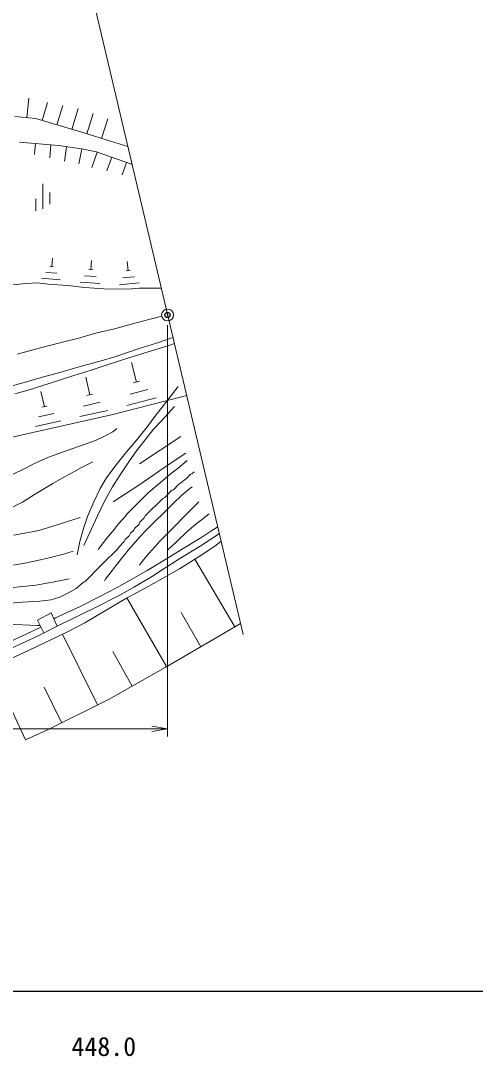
# Model space of a CAD drawing. Units: millimetres, scale not verified. Extents: x 40000 to 680000, y 20000 to 380000.
# Drawn here: x 507990 to 551801, y 198715 to 298546 of the extents above; entities that cross this region are included whole.
import ezdxf
from ezdxf.enums import TextEntityAlignment as Align

# ---------------------------------------------------------------- set-up
doc = ezdxf.new("R2010")
doc.units = ezdxf.units.MM
doc.header["$LTSCALE"] = 1000
doc.header["$PDMODE"] = 32
doc.header["$PDSIZE"] = 500
doc.linetypes.add('CHAIN', pattern=[18.5, 12, -1.5, 3.5, -1.5])
for name, color, linetype, lineweight in [('M-BMK', 2, 'CHAIN', 13), ('M-TTL-BAND', 7, 'Continuous', 25), ('M-WORK', 1, 'Continuous', 13)]:
    doc.layers.add(name, color=color, linetype=linetype, lineweight=lineweight)
doc.layers.add('M-OTRS', color=6, linetype='Continuous')
doc.styles.add('ＭＳ ゴシック', font='')
doc.styles.get('ＭＳ ゴシック').set_extended_font_data('MS Gothic')

# ---------------------------------------------------------------- blocks, each defined once
blk = doc.blocks.new('open_arrow')
at = {"color": 0, "linetype": 'Continuous', "lineweight": -2}
blk.add_lwpolyline([(7.5, 1.25), (0, 0), (7.5, -1.25)], dxfattribs=at)

msp = doc.modelspace()

# ---------------------------------------------------------------- linework, layer by layer
at = {"layer": 'M-BMK'}
msp.add_lwpolyline([(507660, 266405), (509908, 267014), (511769, 267499), (513466, 267918), (515328, 268443), (517028, 268849), (518987, 269394), (520582, 269799), (521583, 270059)], dxfattribs=at)
at = {"layer": 'M-OTRS'}
msp.add_point((522142, 270180), dxfattribs=at)
at = {"layer": 'M-TTL-BAND'}
msp.add_line((40000, 205000), (579000, 205000), dxfattribs=at)
at = {"layer": 'M-WORK'}
for p, q in [((510382, 319983), (529438, 239376)), ((508575, 289209), (508762, 291066)), ((510043, 288937), (510578, 290667)), ((511478, 288499), (512034, 290376)), ((512916, 288073), (513514, 290090)), ((514352, 287641), (514961, 289599)), ((515785, 287195), (516378, 289102)), ((509414, 286701), (509322, 285645)), ((510909, 286570), (510801, 285337)), ((512398, 286398), (512198, 284997)), ((513883, 286184), (513579, 284736)), ((515348, 285867), (514851, 284406)), ((516768, 285382), (516306, 284061)), ((518184, 284888), (517770, 283702)), ((510114, 282822), (510114, 280418)), ((510802, 281978), (510802, 280848)), ((509445, 281382), (509445, 280225)), ((510982, 274841), (511046, 275640)), ((511162, 274827), (510803, 274856)), ((514942, 274525), (514566, 274552)), ((514754, 274539), (514816, 275418)), ((518338, 274445), (518252, 275339)), ((509989, 273716), (511785, 273573)), ((511474, 274200), (510396, 274286)), ((515273, 273873), (514147, 273952)), ((518966, 273870), (517833, 273760)), ((518527, 274463), (518150, 274427)), ((513728, 273353), (515605, 273221)), ((517516, 273094), (519405, 273277)), ((522142, 269180), (522142, 229538)), ((519144, 263708), (518658, 265583)), ((514640, 262472), (514259, 264180)), ((519428, 263782), (518860, 263634)), ((510271, 261334), (509941, 262810)), ((520242, 262982), (518537, 262540)), ((523174, 263290), (521844, 261582)), ((515645, 261758), (514035, 261398)), ((514909, 262532), (514372, 262412)), ((518214, 261445), (521056, 262182)), ((521844, 261582), (520927, 260383)), ((511189, 260681), (509718, 260352)), ((510516, 261388), (510026, 261279)), ((513698, 260383), (516382, 260983)), ((521571, 259985), (522801, 261342)), ((509410, 259425), (511862, 259973)), ((520927, 260383), (520215, 259424)), ((520801, 259159), (521571, 259985)), ((516128, 258529), (516875, 258929)), ((516875, 258929), (517255, 259224)), ((520215, 259424), (519167, 258146)), ((519993, 258150), (520801, 259159)), ((512471, 257100), (514312, 257743)), ((514312, 257743), (515269, 258103)), ((515269, 258103), (516128, 258529)), ((519167, 258146), (518226, 257022)), ((519158, 257085), (519993, 258150)), ((519451, 255825), (523421, 258457)), ((510773, 256491), (512471, 257100)), ((518226, 257022), (517056, 255576)), ((518424, 256030), (519158, 257085)), ((523920, 256849), (521828, 255473)), ((508054, 255226), (509522, 255947)), ((509522, 255947), (510773, 256491)), ((513860, 255459), (514941, 256016)), ((517056, 255576), (516189, 254386)), ((517580, 254773), (518424, 256030)), ((523152, 255421), (524046, 256147)), ((506723, 254577), (508054, 255226)), ((512156, 254532), (513097, 255057)), ((513097, 255057), (513860, 255459)), ((516846, 253617), (517580, 254773)), ((520718, 254705), (519370, 253783)), ((521828, 255473), (520718, 254705)), ((521668, 254200), (522211, 254682)), ((522211, 254682), (522680, 255066)), ((522680, 255066), (523152, 255421)), ((523932, 254379), (524312, 254786)), ((524312, 254786), (524469, 254858)), ((524469, 254858), (524692, 255048)), ((509334, 252866), (511075, 253933)), ((511075, 253933), (512156, 254532)), ((516189, 254386), (515637, 253436)), ((516039, 252158), (516846, 253617)), ((519370, 253783), (518195, 253011)), ((520278, 253019), (521088, 253713)), ((521088, 253713), (521668, 254200)), ((522719, 253318), (523218, 253862)), ((523218, 253862), (523427, 253986)), ((523427, 253986), (523735, 254268)), ((523735, 254268), (523932, 254379)), ((524292, 253463), (524521, 253613)), ((508149, 252140), (509334, 252866)), ((515637, 253436), (515037, 252181)), ((518195, 253011), (516894, 252177)), ((518220, 250968), (520278, 253019)), ((521691, 252479), (521874, 252577)), ((521874, 252577), (522542, 253278)), ((522542, 253278), (522719, 253318)), ((522705, 252026), (523496, 252761)), ((523496, 252761), (524292, 253463)), ((506890, 251485), (508149, 252140)), ((515037, 252181), (514443, 250744)), ((515378, 250828), (516039, 252158)), ((519993, 250828), (521691, 252479)), ((520112, 249470), (522583, 251904)), ((521363, 248354), (525146, 252154)), ((522583, 251904), (522705, 252026)), ((512398, 250238), (513718, 250664)), ((514443, 250744), (514040, 249597)), ((514075, 247945), (515378, 250828)), ((517421, 250038), (518099, 250772)), ((518099, 250772), (518220, 250968)), ((519456, 250192), (519901, 250618)), ((519901, 250618), (519993, 250828)), ((524831, 249991), (526162, 251006)), ((509833, 249447), (510975, 249794)), ((510975, 249794), (512398, 250238)), ((514040, 249597), (513699, 248338)), ((516998, 249489), (517421, 250038)), ((518899, 249419), (518958, 249609)), ((518958, 249609), (519397, 250002)), ((519397, 250002), (519456, 250192)), ((524032, 249296), (524831, 249991)), ((507286, 248942), (509107, 249279)), ((509107, 249279), (509833, 249447)), ((515971, 248254), (516296, 248670)), ((516296, 248670), (516645, 249093)), ((516645, 249093), (516998, 249489)), ((518073, 248521), (518453, 248901)), ((518453, 248901), (518578, 249137)), ((518578, 249137), (518899, 249419)), ((518853, 248080), (519442, 248768)), ((519442, 248768), (520112, 249470)), ((523042, 248333), (524032, 249296)), ((513699, 248338), (513418, 247055)), ((515464, 247577), (515638, 247837)), ((515638, 247837), (515971, 248254)), ((515865, 246175), (517378, 247669)), ((517378, 247669), (517470, 247833)), ((517470, 247833), (517968, 248337)), ((517968, 248337), (518073, 248521)), ((518324, 247471), (518853, 248080)), ((520635, 247497), (521215, 248153)), ((521215, 248153), (521363, 248354)), ((522155, 247538), (523042, 248333)), ((509594, 246525), (510732, 246772)), ((510732, 246772), (512127, 247121)), ((512127, 247121), (513044, 247415)), ((517408, 246305), (517662, 246683)), ((517662, 246683), (518026, 247081)), ((518026, 247081), (518324, 247471)), ((519694, 246406), (520101, 246921)), ((520101, 246921), (520635, 247497)), ((528640, 240120), (524786, 246630)), ((506860, 246011), (508237, 246222)), ((508237, 246222), (509594, 246525)), ((514174, 244451), (515865, 246175)), ((516823, 245570), (517110, 245967)), ((517110, 245967), (517408, 246305)), ((519436, 246060), (519694, 246406)), ((511038, 244410), (512672, 244731)), ((516057, 244540), (516197, 244770)), ((516197, 244770), (516475, 245128)), ((516475, 245128), (516823, 245570)), ((506946, 243860), (509442, 244126)), ((509442, 244126), (511038, 244410)), ((512594, 243402), (513322, 243809)), ((513322, 243809), (514030, 244412)), ((514030, 244412), (514174, 244451)), ((509842, 242577), (510936, 242714)), ((510936, 242714), (511769, 242976)), ((511769, 242976), (512594, 243402)), ((522034, 236282), (518214, 242899)), ((506585, 242380), (508131, 242485)), ((508131, 242485), (509842, 242577)), ((509602, 240751), (510920, 241451)), ((509602, 240751), (510209, 239538)), ((510920, 241451), (511509, 240194)), ((525342, 238192), (523442, 241484)), ((506709, 240362), (509586, 240251)), ((509586, 240251), (509850, 240254)), ((515395, 232597), (512022, 239402)), ((518731, 234409), (516853, 237722)), ((508455, 229218), (505195, 236216)), ((511936, 230883), (510236, 234313)), ((425901, 230288), (522142, 230288))]:
    msp.add_line(p, q, dxfattribs=at)
for points in [[(518320, 286404), (516630, 286933), (513976, 287758), (511059, 288623), (509447, 289121), (507429, 289325)], [(518726, 284686), (518203, 284881), (516532, 285465), (515280, 285891), (513845, 286192), (511636, 286507), (507888, 286834)], [(521548, 272749), (519425, 272776), (518272, 272665), (516017, 272691), (514149, 272822), (512524, 273012), (510630, 273163), (509621, 273281), (508474, 273215), (507242, 273091)], [(523989, 262425), (516878, 260582), (503988, 257701), (502661, 257340), (497012, 256298), (495742, 256014), (490037, 255426), (488918, 255217), (483345, 255104), (478037, 255179), (471971, 255274), (467346, 255805), (464086, 256450), (462813, 256763), (458873, 257670), (458088, 257765), (453890, 259051), (452726, 259200), (448109, 260798), (447039, 261015), (437764, 264549), (436870, 264738), (430859, 266963), (424655, 269574)], [(506676, 263218), (508321, 263684), (509965, 264136), (511984, 264706), (513721, 265204), (515759, 265761), (517069, 266154), (519402, 266960), (521080, 267465), (522666, 268021)], [(507425, 262592), (508716, 262940), (510819, 263615), (513008, 264303), (514771, 264866), (516324, 265377), (518323, 266000), (520676, 266747), (522072, 267180), (522806, 267429)], [(511191, 240873), (511350, 240980), (513650, 242029), (515544, 242992), (517294, 243903), (518775, 244735), (520164, 245561), (522196, 246767), (523637, 247651), (525335, 248693), (526423, 249408), (526983, 249760)], [(497107, 233959), (499293, 234839), (501676, 235733), (506972, 237989), (509725, 239293), (511815, 240348), (515118, 241961), (517608, 243206), (518899, 243946), (520603, 244949), (521730, 245670), (523244, 246633), (525276, 247885), (527139, 249100)], [(527313, 248366), (526705, 247891), (525191, 246882), (523303, 245709), (521580, 244732), (519987, 243854), (518185, 242884), (516226, 241724), (514168, 240505), (512503, 239634), (508735, 237818), (507005, 237019), (506055, 236593), (503768, 235590), (501585, 234666), (497924, 233190)], [(507040, 238735), (508514, 239395), (509934, 240087)], [(508455, 229218), (510496, 230169), (516508, 233149), (521902, 236206), (526976, 239135), (529186, 240443)]]:
    msp.add_lwpolyline(points, dxfattribs=at)
msp.add_circle((522142, 270180), 572, dxfattribs=at)

# ---------------------------------------------------------------- block references
at = {"layer": 'M-WORK', "xscale": 200, "yscale": 200, "rotation": 180}
msp.add_blockref('open_arrow', (522142, 230288), dxfattribs=at)

# ---------------------------------------------------------------- texts
at = {"layer": 'M-TTL-BAND', "style": 'ＭＳ ゴシック'}
msp.add_text('448.0', height=1833, dxfattribs=at).set_placement((516000, 198195), align=Align.BOTTOM_CENTER)

doc.saveas('drawing.dxf')
